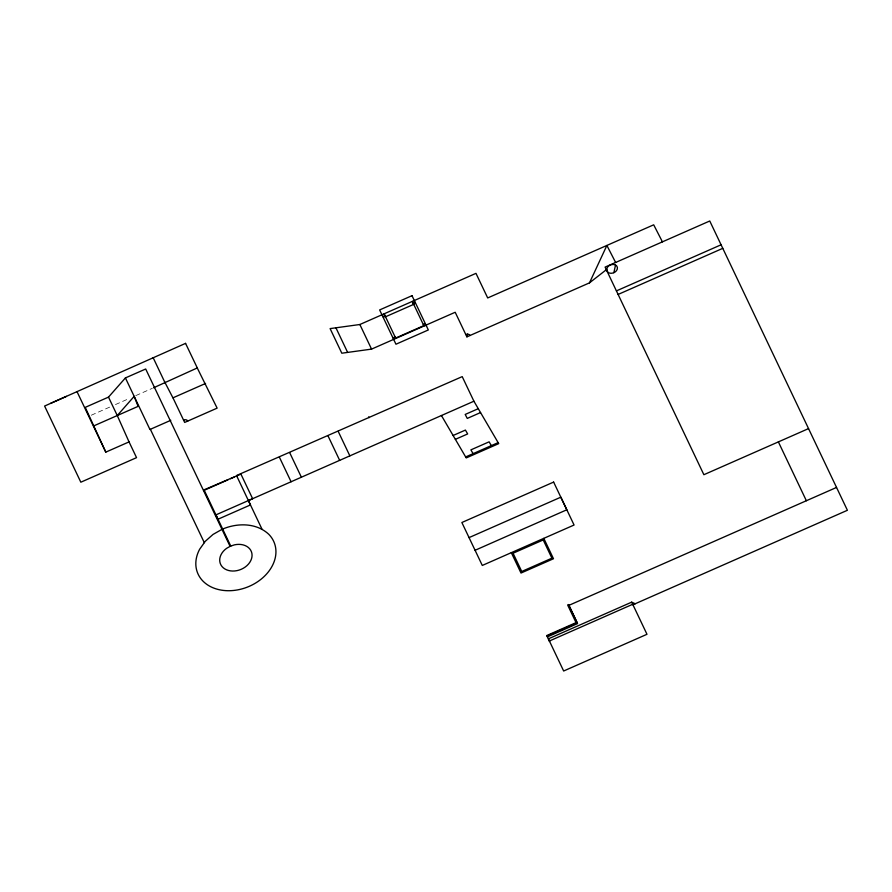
<?xml version="1.0" encoding="UTF-8"?>
<svg xmlns="http://www.w3.org/2000/svg" width="892" height="892" viewBox="0 0 892 892"><rect width="100%" height="100%" fill="white"/><g stroke="black" fill="none" stroke-linecap="round" stroke-linejoin="round"><path stroke-width="0.67" stroke-dasharray="4.46 3.34" d="M91.296 415.215L110.374 406.808M115.458 404.567L129.44 398.412M135.796 395.613L152.32 388.332"/><path stroke-width="1.34" d="M606.906 269.272L589.478 282.864L466.906 336.864L467.486 334.154A3.39 2.598 -21.4 0 1 469.995 335.503M613.874 272.707L615.525 265.013M589.478 282.864L606.883 245.445L615.625 262.471M423.756 325.669L395.557 338.09L392.937 337.89L395.111 336.931L395.814 338.425L384.118 313.828L384.987 315.657L382.813 316.615L385.444 316.816L413.643 304.395L415.193 302.355L413.186 303.235L424.012 326.004L423.31 324.51L425.317 323.629M185.603 343.353L44.6 406.05L80.826 482.204L136.543 457.652L129.05 441.897L105.791 452.132L85.242 407.365L108.501 397.118L125.415 377.929L145.697 368.998L230.08 546.361L230.749 546.071L204.034 489.842L240.918 474.109L252.626 498.706L215.909 514.874M129.05 441.897L117.265 415.538L134.179 396.349L138.104 406.362L94.017 425.785M221.996 529.346L213.021 534.442L205.283 541.299L199.63 549.271A41.21 31.566 -21.4 0 0 239.246 589.567A41.21 31.566 -21.4 0 0 268.771 534.286C256.45 522.745 237.484 522.79 222.654 529.056M50.699 403.318L66.476 396.36M153.591 387.775L197.299 367.939L185.558 343.375M205.573 383.46L172.936 397.843L164.83 382.233M466.906 336.864L455.199 312.267L371.563 349.118L341.814 353.21L330.107 328.602L359.855 324.51L475.982 273.353L487.69 297.95L653.691 224.817L662.422 241.855M170.785 420.31L149.945 429.487L125.415 377.929M616.417 290.892L721.082 244.787M618.111 294.449L722.776 248.344M203.543 490.578L227.939 479.829M230.448 478.725L234.195 477.075M262.058 529.302L248.389 500.568L473.908 401.222L498.717 443.625L466.237 457.93L441.428 415.527M478.279 408.692L465.2 414.445L467.263 418.415L480.543 412.561M453.114 435.497L465.412 430.078L467.664 433.936L455.366 439.343M465.657 456.938L498.137 442.622M469.047 537.608L560.823 497.178L566.821 509.778L475.079 550.286M808.542 428.606L703.877 474.711L605.099 267.109L709.764 220.993L847.4 510.28L632.896 604.776L631.659 602.167L548.324 638.873L549.572 641.493M547.075 636.096L577.236 622.806L568.561 604.575L567.635 604.977L576.042 622.627L546.796 635.517L563.655 671.007L646.979 634.29L632.707 604.285L549.372 641.002M547.376 636.888L577.548 623.597L568.862 605.367L836.529 487.445M465.791 334.522L467.486 334.154M632.707 604.285L635.216 603.75L631.659 602.167M491.336 445.621L489.117 441.83L470.887 449.869L473.106 453.649M173.126 398.167L184.666 422.429L217.135 408.135L197.255 367.95M778.37 441.886L806.368 500.735M543.797 538.355L553.486 558.738L521.006 573.043L511.317 552.672M473.908 401.222L462.212 376.625L236.514 475.536L250.462 504.928L217.982 519.233L215.73 514.439M413.186 303.235L412.316 301.396L413.643 304.395M359.855 324.51L371.563 349.118M335.927 327.799L347.635 352.407M338.157 431.282L349.854 455.868M327.966 435.764L339.662 460.361M289.677 452.634L301.385 477.22M279.386 457.172L291.082 481.758M153.145 357.659L165.031 382.735M150.38 429.297L204.313 542.659M108.501 397.118L117.265 415.538M77.069 391.755L105.791 452.132M568.561 604.575L568.862 605.367M425.919 324.889L426.476 326.271M395.111 336.931L395.557 338.09M384.987 315.657L385.444 316.816M368.742 416.798L369.076 417.657M183.551 420.087A3.39 2.598 -21.4 0 1 187.766 421.069M230.404 546.183L226.646 548.312A16.636 12.744 -21.4 0 0 226.557 569.81A16.636 12.744 -21.4 0 0 251.499 558.816A16.636 12.744 -21.4 0 0 234.529 544.834L230.404 546.183M412.015 295.676L379.635 309.937L395.948 344.223L428.327 329.962L412.015 295.676M553.631 482.081L461.866 522.511L482.293 565.45L574.069 525.02L553.631 482.081M543.228 539.939L513.067 553.23L521.742 571.471L551.903 558.18L543.228 539.939M607.619 272.027L606.672 270.031A5.553 4.248 -21.4 0 1 613.462 264.433A5.553 4.248 -21.4 0 1 616.45 270.733A5.553 4.248 -21.4 0 1 607.619 272.027"/></g></svg>
